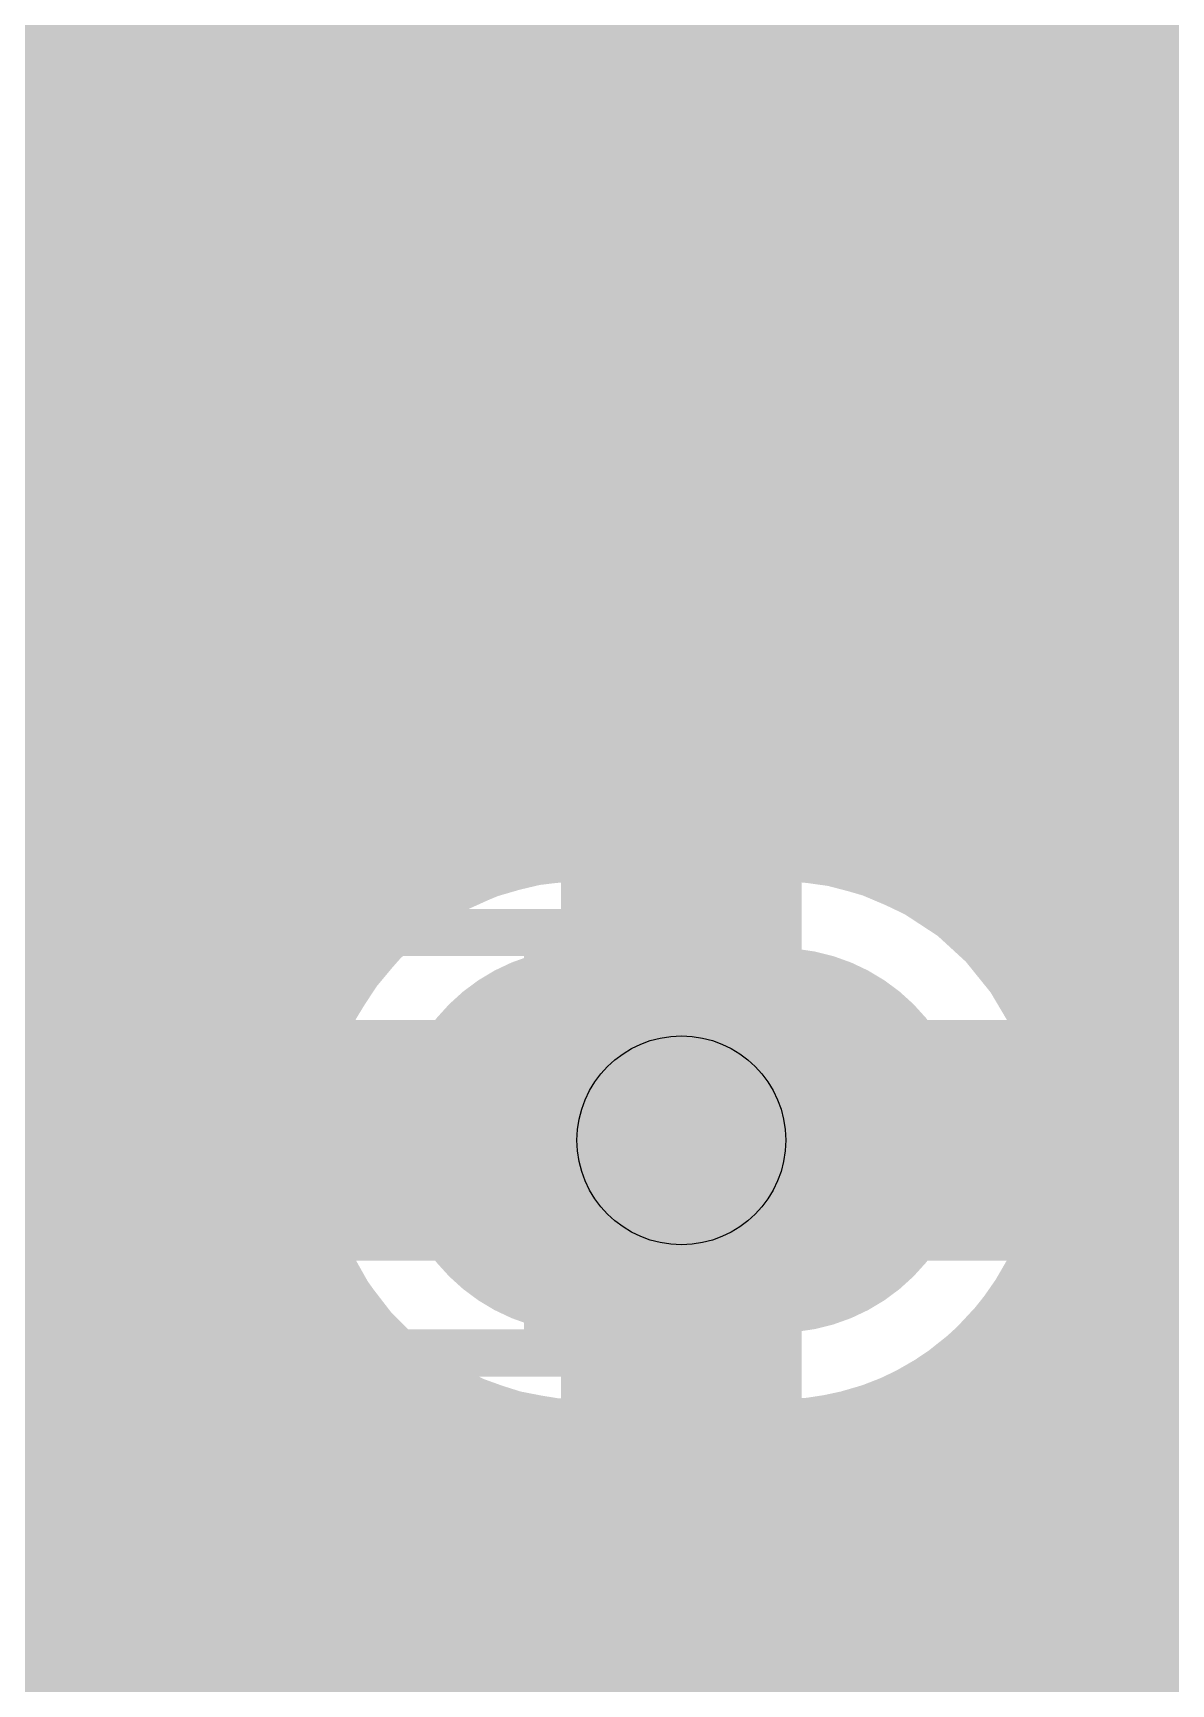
# Model space of a CAD drawing. Extents: x -0.06 to 2.31, y -0.06 to 2.06.
# Drawn here: x 1.4537 to 1.6903, y 1.0775 to 1.4207 of the extents above; entities that cross this region are included whole.
import ezdxf

# ---------------------------------------------------------------- set-up
doc = ezdxf.new("R2010")
doc.units = 0
for name, color, linetype in [('Bottom', 6, 'CONTINUOUS'), ('Drill_Bottom', 8, 'CONTINUOUS'), ('Drill_Top', 7, 'CONTINUOUS'), ('Top', 5, 'CONTINUOUS'), ('Top_Silk', 2, 'CONTINUOUS')]:
    doc.layers.add(name, color=color, linetype=linetype)

msp = doc.modelspace()

# ---------------------------------------------------------------- linework, layer by layer
at = {"layer": 'Bottom', "linetype": 'CONTINUOUS'}
for points, const_width in [([(1.0806, 1.4115), (1.7037, 1.4115)], 0.025), ([(1.1141, 1.3866), (1.7048, 1.3866)], 0.025), ([(1.1268, 1.3618), (1.7166, 1.3618)], 0.025), ([(1.13, 1.3369), (1.7559, 1.3369)], 0.025), ([(1.1247, 1.312), (1.7337, 1.312)], 0.025), ([(1.1088, 1.2872), (1.7128, 1.2872)], 0.025), ([(1.5885, 1.257), (1.5885, 1.124)], 0.05), ([(1.2033, 1.2623), (1.7062, 1.2623)], 0.025), ([(1.5387, 1.25), (1.548, 1.2538)], 0.025), ([(1.548, 1.2538), (1.5577, 1.2561)], 0.025), ([(1.5577, 1.2561), (1.5676, 1.257)], 0.025), ([(1.5676, 1.257), (1.6126, 1.2569)], 0.025), ([(1.6126, 1.2569), (1.6225, 1.2555)], 0.025), ([(1.6225, 1.2555), (1.6321, 1.2527)], 0.025), ([(1.6321, 1.2527), (1.6411, 1.2484)], 0.025), ([(1.5301, 1.2448), (1.5387, 1.25)], 0.025), ([(1.6411, 1.2484), (1.6495, 1.2429)], 0.025), ([(1.5224, 1.2385), (1.5301, 1.2448)], 0.025), ([(1.6495, 1.2429), (1.6568, 1.2362)], 0.025), ([(1.3571, 1.2374), (1.5189, 1.2374)], 0.025), ([(1.5158, 1.231), (1.5224, 1.2385)], 0.025), ([(1.6581, 1.2374), (1.7092, 1.2374)], 0.025), ([(1.6568, 1.2362), (1.6631, 1.2284)], 0.025), ([(1.5103, 1.2227), (1.5158, 1.231)], 0.025), ([(1.6631, 1.2284), (1.6682, 1.2198)], 0.025), ([(1.5061, 1.2136), (1.5103, 1.2227)], 0.025), ([(1.6682, 1.2198), (1.6719, 1.2105)], 0.025), ([(1.3731, 1.2126), (1.5033, 1.2126)], 0.025), ([(1.5034, 1.204), (1.5061, 1.2136)], 0.025), ([(1.6737, 1.2126), (1.7239, 1.2126)], 0.025), ([(1.6719, 1.2105), (1.6742, 1.2008)], 0.025), ([(1.502, 1.1905), (1.675, 1.1905)], 0.05), ([(1.5021, 1.1941), (1.5034, 1.204)], 0.025), ([(1.6742, 1.2008), (1.675, 1.1905)], 0.025), ([(1.5023, 1.1841), (1.5021, 1.1941)], 0.025), ([(1.675, 1.1905), (1.6742, 1.1805)], 0.025), ([(1.377, 1.1877), (1.4996, 1.1877)], 0.025), ([(1.6774, 1.1877), (1.713, 1.1877)], 0.025), ([(1.504, 1.1743), (1.5023, 1.1841)], 0.025), ([(1.6742, 1.1805), (1.672, 1.1708)], 0.025), ([(1.5072, 1.1648), (1.504, 1.1743)], 0.025), ([(1.672, 1.1708), (1.6683, 1.1615)], 0.025), ([(1.5117, 1.1559), (1.5072, 1.1648)], 0.025), ([(1.3763, 1.1628), (1.5055, 1.1628)], 0.025), ([(1.6683, 1.1615), (1.6633, 1.1529)], 0.025), ([(1.6715, 1.1628), (1.7062, 1.1628)], 0.025), ([(1.5175, 1.1478), (1.5117, 1.1559)], 0.025), ([(1.6633, 1.1529), (1.6571, 1.1451)], 0.025), ([(1.5245, 1.1406), (1.5175, 1.1478)], 0.025), ([(1.6571, 1.1451), (1.6497, 1.1383)], 0.025), ([(1.5325, 1.1346), (1.5245, 1.1406)], 0.025), ([(1.3896, 1.138), (1.5253, 1.138)], 0.025), ([(1.6497, 1.1383), (1.6414, 1.1327)], 0.025), ([(1.6518, 1.138), (1.7091, 1.138)], 0.025), ([(1.5413, 1.1298), (1.5325, 1.1346)], 0.025), ([(1.6414, 1.1327), (1.6324, 1.1284)], 0.025), ([(1.5507, 1.1264), (1.5413, 1.1298)], 0.025), ([(1.6324, 1.1284), (1.6228, 1.1256)], 0.025), ([(1.5605, 1.1245), (1.5507, 1.1264)], 0.025), ([(1.5685, 1.124), (1.5605, 1.1245)], 0.025), ([(1.581, 1.124), (1.5685, 1.124)], 0.025), ([(1.613, 1.1241), (1.581, 1.124)], 0.025), ([(1.6228, 1.1256), (1.613, 1.1241)], 0.025), ([(1.39, 1.1131), (1.7234, 1.1131)], 0.025), ([(1.39, 1.0882), (2.231, 1.0882)], 0.025), ([(1.546, 1.0635), (1.546, 0.8905)], 0.05)]:
    msp.add_lwpolyline(points, dxfattribs=dict(at, const_width=const_width))
for points, const_width in [([(1.5417, 1.2538, 1), (1.5542, 1.2538, 1), (1.5417, 1.2538, 1)], 0.0125), ([(1.5417, 1.2538, 1), (1.5542, 1.2538, 1), (1.5417, 1.2538, 1)], 0.0125), ([(1.5514, 1.2561, 1), (1.5639, 1.2561, 1), (1.5514, 1.2561, 1)], 0.0125), ([(1.5514, 1.2561, 1), (1.5639, 1.2561, 1), (1.5514, 1.2561, 1)], 0.0125), ([(1.5614, 1.257, 1), (1.5739, 1.257, 1), (1.5614, 1.257, 1)], 0.0125), ([(1.5614, 1.257, 1), (1.5739, 1.257, 1), (1.5614, 1.257, 1)], 0.0125), ([(1.6064, 1.2569, 1), (1.6189, 1.2569, 1), (1.6064, 1.2569, 1)], 0.0125), ([(1.6064, 1.2569, 1), (1.6189, 1.2569, 1), (1.6064, 1.2569, 1)], 0.0125), ([(1.6163, 1.2555, 1), (1.6288, 1.2555, 1), (1.6163, 1.2555, 1)], 0.0125), ([(1.6163, 1.2555, 1), (1.6288, 1.2555, 1), (1.6163, 1.2555, 1)], 0.0125), ([(1.6258, 1.2527, 1), (1.6383, 1.2527, 1), (1.6258, 1.2527, 1)], 0.0125), ([(1.6258, 1.2527, 1), (1.6383, 1.2527, 1), (1.6258, 1.2527, 1)], 0.0125), ([(1.5325, 1.25, 1), (1.545, 1.25, 1), (1.5325, 1.25, 1)], 0.0125), ([(1.5325, 1.25, 1), (1.545, 1.25, 1), (1.5325, 1.25, 1)], 0.0125), ([(1.6349, 1.2484, 1), (1.6474, 1.2484, 1), (1.6349, 1.2484, 1)], 0.0125), ([(1.6349, 1.2484, 1), (1.6474, 1.2484, 1), (1.6349, 1.2484, 1)], 0.0125), ([(1.5239, 1.2448, 1), (1.5364, 1.2448, 1), (1.5239, 1.2448, 1)], 0.0125), ([(1.5239, 1.2448, 1), (1.5364, 1.2448, 1), (1.5239, 1.2448, 1)], 0.0125), ([(1.6432, 1.2429, 1), (1.6557, 1.2429, 1), (1.6432, 1.2429, 1)], 0.0125), ([(1.6432, 1.2429, 1), (1.6557, 1.2429, 1), (1.6432, 1.2429, 1)], 0.0125), ([(1.5162, 1.2385, 1), (1.5287, 1.2385, 1), (1.5162, 1.2385, 1)], 0.0125), ([(1.5162, 1.2385, 1), (1.5287, 1.2385, 1), (1.5162, 1.2385, 1)], 0.0125), ([(1.6506, 1.2362, 1), (1.6631, 1.2362, 1), (1.6506, 1.2362, 1)], 0.0125), ([(1.6506, 1.2362, 1), (1.6631, 1.2362, 1), (1.6506, 1.2362, 1)], 0.0125), ([(1.5095, 1.231, 1), (1.522, 1.231, 1), (1.5095, 1.231, 1)], 0.0125), ([(1.5095, 1.231, 1), (1.522, 1.231, 1), (1.5095, 1.231, 1)], 0.0125), ([(1.6569, 1.2284, 1), (1.6694, 1.2284, 1), (1.6569, 1.2284, 1)], 0.0125), ([(1.6569, 1.2284, 1), (1.6694, 1.2284, 1), (1.6569, 1.2284, 1)], 0.0125), ([(1.5041, 1.2227, 1), (1.5166, 1.2227, 1), (1.5041, 1.2227, 1)], 0.0125), ([(1.5041, 1.2227, 1), (1.5166, 1.2227, 1), (1.5041, 1.2227, 1)], 0.0125), ([(1.662, 1.2198, 1), (1.6745, 1.2198, 1), (1.662, 1.2198, 1)], 0.0125), ([(1.662, 1.2198, 1), (1.6745, 1.2198, 1), (1.662, 1.2198, 1)], 0.0125), ([(1.5885, 1.1905, 1), (1.5485, 1.1905, 1), (1.5885, 1.1905, 1)], 0.04), ([(1.6285, 1.1905, 1), (1.5885, 1.1905, 1), (1.6285, 1.1905, 1)], 0.04), ([(1.4999, 1.2136, 1), (1.5124, 1.2136, 1), (1.4999, 1.2136, 1)], 0.0125), ([(1.4999, 1.2136, 1), (1.5124, 1.2136, 1), (1.4999, 1.2136, 1)], 0.0125), ([(1.6657, 1.2105, 1), (1.6782, 1.2105, 1), (1.6657, 1.2105, 1)], 0.0125), ([(1.6657, 1.2105, 1), (1.6782, 1.2105, 1), (1.6657, 1.2105, 1)], 0.0125), ([(1.4971, 1.204, 1), (1.5096, 1.204, 1), (1.4971, 1.204, 1)], 0.0125), ([(1.4971, 1.204, 1), (1.5096, 1.204, 1), (1.4971, 1.204, 1)], 0.0125), ([(1.6679, 1.2008, 1), (1.6804, 1.2008, 1), (1.6679, 1.2008, 1)], 0.0125), ([(1.6679, 1.2008, 1), (1.6804, 1.2008, 1), (1.6679, 1.2008, 1)], 0.0125), ([(1.4958, 1.1941, 1), (1.5083, 1.1941, 1), (1.4958, 1.1941, 1)], 0.0125), ([(1.4958, 1.1941, 1), (1.5083, 1.1941, 1), (1.4958, 1.1941, 1)], 0.0125), ([(1.6687, 1.1905, 1), (1.6812, 1.1905, 1), (1.6687, 1.1905, 1)], 0.0125), ([(1.6687, 1.1905, 1), (1.6812, 1.1905, 1), (1.6687, 1.1905, 1)], 0.0125), ([(1.4961, 1.1841, 1), (1.5086, 1.1841, 1), (1.4961, 1.1841, 1)], 0.0125), ([(1.4961, 1.1841, 1), (1.5086, 1.1841, 1), (1.4961, 1.1841, 1)], 0.0125), ([(1.668, 1.1805, 1), (1.6805, 1.1805, 1), (1.668, 1.1805, 1)], 0.0125), ([(1.668, 1.1805, 1), (1.6805, 1.1805, 1), (1.668, 1.1805, 1)], 0.0125), ([(1.4978, 1.1743, 1), (1.5103, 1.1743, 1), (1.4978, 1.1743, 1)], 0.0125), ([(1.4978, 1.1743, 1), (1.5103, 1.1743, 1), (1.4978, 1.1743, 1)], 0.0125), ([(1.6658, 1.1708, 1), (1.6783, 1.1708, 1), (1.6658, 1.1708, 1)], 0.0125), ([(1.6658, 1.1708, 1), (1.6783, 1.1708, 1), (1.6658, 1.1708, 1)], 0.0125), ([(1.5009, 1.1648, 1), (1.5134, 1.1648, 1), (1.5009, 1.1648, 1)], 0.0125), ([(1.5009, 1.1648, 1), (1.5134, 1.1648, 1), (1.5009, 1.1648, 1)], 0.0125), ([(1.6621, 1.1615, 1), (1.6746, 1.1615, 1), (1.6621, 1.1615, 1)], 0.0125), ([(1.6621, 1.1615, 1), (1.6746, 1.1615, 1), (1.6621, 1.1615, 1)], 0.0125), ([(1.5055, 1.1559, 1), (1.518, 1.1559, 1), (1.5055, 1.1559, 1)], 0.0125), ([(1.5055, 1.1559, 1), (1.518, 1.1559, 1), (1.5055, 1.1559, 1)], 0.0125), ([(1.6571, 1.1529, 1), (1.6696, 1.1529, 1), (1.6571, 1.1529, 1)], 0.0125), ([(1.6571, 1.1529, 1), (1.6696, 1.1529, 1), (1.6571, 1.1529, 1)], 0.0125), ([(1.5113, 1.1478, 1), (1.5238, 1.1478, 1), (1.5113, 1.1478, 1)], 0.0125), ([(1.5113, 1.1478, 1), (1.5238, 1.1478, 1), (1.5113, 1.1478, 1)], 0.0125), ([(1.6508, 1.1451, 1), (1.6633, 1.1451, 1), (1.6508, 1.1451, 1)], 0.0125), ([(1.6508, 1.1451, 1), (1.6633, 1.1451, 1), (1.6508, 1.1451, 1)], 0.0125), ([(1.5183, 1.1406, 1), (1.5308, 1.1406, 1), (1.5183, 1.1406, 1)], 0.0125), ([(1.5183, 1.1406, 1), (1.5308, 1.1406, 1), (1.5183, 1.1406, 1)], 0.0125), ([(1.6435, 1.1383, 1), (1.656, 1.1383, 1), (1.6435, 1.1383, 1)], 0.0125), ([(1.6435, 1.1383, 1), (1.656, 1.1383, 1), (1.6435, 1.1383, 1)], 0.0125), ([(1.5262, 1.1346, 1), (1.5387, 1.1346, 1), (1.5262, 1.1346, 1)], 0.0125), ([(1.5262, 1.1346, 1), (1.5387, 1.1346, 1), (1.5262, 1.1346, 1)], 0.0125), ([(1.6352, 1.1327, 1), (1.6477, 1.1327, 1), (1.6352, 1.1327, 1)], 0.0125), ([(1.6352, 1.1327, 1), (1.6477, 1.1327, 1), (1.6352, 1.1327, 1)], 0.0125), ([(1.535, 1.1298, 1), (1.5475, 1.1298, 1), (1.535, 1.1298, 1)], 0.0125), ([(1.535, 1.1298, 1), (1.5475, 1.1298, 1), (1.535, 1.1298, 1)], 0.0125), ([(1.6262, 1.1284, 1), (1.6387, 1.1284, 1), (1.6262, 1.1284, 1)], 0.0125), ([(1.6262, 1.1284, 1), (1.6387, 1.1284, 1), (1.6262, 1.1284, 1)], 0.0125), ([(1.5444, 1.1264, 1), (1.5569, 1.1264, 1), (1.5444, 1.1264, 1)], 0.0125), ([(1.5444, 1.1264, 1), (1.5569, 1.1264, 1), (1.5444, 1.1264, 1)], 0.0125), ([(1.5542, 1.1245, 1), (1.5667, 1.1245, 1), (1.5542, 1.1245, 1)], 0.0125), ([(1.5542, 1.1245, 1), (1.5667, 1.1245, 1), (1.5542, 1.1245, 1)], 0.0125), ([(1.5622, 1.124, 1), (1.5747, 1.124, 1), (1.5622, 1.124, 1)], 0.0125), ([(1.5622, 1.124, 1), (1.5747, 1.124, 1), (1.5622, 1.124, 1)], 0.0125), ([(1.5747, 1.124, 1), (1.5872, 1.124, 1), (1.5747, 1.124, 1)], 0.0125), ([(1.5747, 1.124, 1), (1.5872, 1.124, 1), (1.5747, 1.124, 1)], 0.0125), ([(1.6067, 1.1241, 1), (1.6192, 1.1241, 1), (1.6067, 1.1241, 1)], 0.0125), ([(1.6067, 1.1241, 1), (1.6192, 1.1241, 1), (1.6067, 1.1241, 1)], 0.0125), ([(1.6166, 1.1256, 1), (1.6291, 1.1256, 1), (1.6166, 1.1256, 1)], 0.0125), ([(1.6166, 1.1256, 1), (1.6291, 1.1256, 1), (1.6166, 1.1256, 1)], 0.0125)]:
    msp.add_lwpolyline(points, format="xyb", dxfattribs=dict(at, const_width=const_width))
at = {"layer": 'Bottom'}
msp.add_solid([(1.5685, 1.2305), (1.6085, 1.2305), (1.5685, 1.1505), (1.6085, 1.1505)], dxfattribs=at)
at = {"layer": 'Drill_Bottom'}
msp.add_circle((1.5885, 1.1905), 0.0217, dxfattribs=at)
at = {"layer": 'Drill_Top'}
msp.add_circle((1.5885, 1.1905), 0.0217, dxfattribs=at)
at = {"layer": 'Top', "linetype": 'CONTINUOUS'}
for points, const_width in [([(1.0806, 1.4115), (1.7037, 1.4115)], 0.025), ([(1.1141, 1.3866), (1.7048, 1.3866)], 0.025), ([(1.1268, 1.3618), (1.7166, 1.3618)], 0.025), ([(1.1255, 1.3575), (1.6473, 1.3574)], 0.025), ([(1.6473, 1.3574), (1.6537, 1.3564)], 0.025), ([(1.6537, 1.3564), (1.6599, 1.3543)], 0.025), ([(1.6599, 1.3543), (1.6657, 1.3514)], 0.025), ([(1.6657, 1.3514), (1.671, 1.3476)], 0.025), ([(1.671, 1.3476), (1.7153, 1.3033)], 0.025), ([(1.6843, 1.3369), (1.751, 1.3369)], 0.025), ([(1.644, 1.316), (1.075, 1.316)], 0.03), ([(1.686, 1.274), (1.644, 1.316)], 0.03), ([(1.6268, 1.2745), (1.1846, 1.2745)], 0.025), ([(1.639, 1.2623), (1.6268, 1.2745)], 0.025), ([(1.686, 1.207), (1.686, 1.274)], 0.03), ([(1.5885, 1.257), (1.5885, 1.124)], 0.05), ([(1.2033, 1.2623), (1.6365, 1.2623)], 0.025), ([(1.6445, 1.2464), (1.639, 1.2623)], 0.025), ([(1.5456, 1.2529), (1.5552, 1.2557)], 0.025), ([(1.5552, 1.2557), (1.5651, 1.2569)], 0.025), ([(1.5651, 1.2569), (1.6101, 1.257)], 0.025), ([(1.6101, 1.257), (1.6201, 1.256)], 0.025), ([(1.6201, 1.256), (1.6297, 1.2535)], 0.025), ([(1.5365, 1.2488), (1.5456, 1.2529)], 0.025), ([(1.6297, 1.2535), (1.6389, 1.2496)], 0.025), ([(1.5281, 1.2433), (1.5365, 1.2488)], 0.025), ([(1.6389, 1.2496), (1.6445, 1.2464)], 0.025), ([(1.5207, 1.2367), (1.5281, 1.2433)], 0.025), ([(1.3571, 1.2374), (1.5189, 1.2374)], 0.025), ([(1.5143, 1.229), (1.5207, 1.2367)], 0.025), ([(1.5091, 1.2205), (1.5143, 1.229)], 0.025), ([(1.5053, 1.2112), (1.5091, 1.2205)], 0.025), ([(1.3731, 1.2126), (1.5033, 1.2126)], 0.025), ([(1.5029, 1.2015), (1.5053, 1.2112)], 0.025), ([(1.735, 1.158), (1.686, 1.207)], 0.03), ([(1.502, 1.1905), (1.5885, 1.1905)], 0.05), ([(1.502, 1.1916), (1.5029, 1.2015)], 0.025), ([(1.5026, 1.1816), (1.502, 1.1916)], 0.025), ([(1.377, 1.1877), (1.4996, 1.1877)], 0.025), ([(1.5047, 1.1718), (1.5026, 1.1816)], 0.025), ([(1.5082, 1.1625), (1.5047, 1.1718)], 0.025), ([(1.6697, 1.1646), (1.666, 1.1571)], 0.025), ([(1.7057, 1.1287), (1.6697, 1.1646)], 0.025), ([(1.3712, 1.1628), (1.5055, 1.1628)], 0.025), ([(1.5131, 1.1538), (1.5082, 1.1625)], 0.025), ([(1.666, 1.1571), (1.6603, 1.1489)], 0.025), ([(1.5192, 1.1459), (1.5131, 1.1538)], 0.025), ([(1.6603, 1.1489), (1.6535, 1.1416)], 0.025), ([(1.5264, 1.139), (1.5192, 1.1459)], 0.025), ([(1.6535, 1.1416), (1.6457, 1.1354)], 0.025), ([(1.3519, 1.138), (1.5253, 1.138)], 0.025), ([(1.5346, 1.1333), (1.5264, 1.139)], 0.025), ([(1.6518, 1.138), (1.6939, 1.138)], 0.025), ([(1.6457, 1.1354), (1.637, 1.1304)], 0.025), ([(1.5436, 1.1288), (1.5346, 1.1333)], 0.025), ([(1.637, 1.1304), (1.6277, 1.1268)], 0.025), ([(1.5531, 1.1258), (1.5436, 1.1288)], 0.025), ([(1.6277, 1.1268), (1.6179, 1.1247)], 0.025), ([(1.563, 1.1242), (1.5531, 1.1258)], 0.025), ([(1.6085, 1.124), (1.563, 1.1242)], 0.025), ([(1.6179, 1.1247), (1.6085, 1.124)], 0.025), ([(1.1771, 1.1131), (1.7234, 1.1131)], 0.025), ([(0.6944, 1.0882), (2.2265, 1.0882)], 0.025), ([(1.546, 1.0635), (1.546, 0.8905)], 0.05)]:
    msp.add_lwpolyline(points, dxfattribs=dict(at, const_width=const_width))
for points, const_width in [([(1.641, 1.3574, 1), (1.6535, 1.3574, 1), (1.641, 1.3574, 1)], 0.0125), ([(1.641, 1.3574, 1), (1.6535, 1.3574, 1), (1.641, 1.3574, 1)], 0.0125), ([(1.6474, 1.3564, 1), (1.6599, 1.3564, 1), (1.6474, 1.3564, 1)], 0.0125), ([(1.6474, 1.3564, 1), (1.6599, 1.3564, 1), (1.6474, 1.3564, 1)], 0.0125), ([(1.6536, 1.3543, 1), (1.6661, 1.3543, 1), (1.6536, 1.3543, 1)], 0.0125), ([(1.6536, 1.3543, 1), (1.6661, 1.3543, 1), (1.6536, 1.3543, 1)], 0.0125), ([(1.6594, 1.3514, 1), (1.6719, 1.3514, 1), (1.6594, 1.3514, 1)], 0.0125), ([(1.6594, 1.3514, 1), (1.6719, 1.3514, 1), (1.6594, 1.3514, 1)], 0.0125), ([(1.6647, 1.3476, 1), (1.6772, 1.3476, 1), (1.6647, 1.3476, 1)], 0.0125), ([(1.6647, 1.3476, 1), (1.6772, 1.3476, 1), (1.6647, 1.3476, 1)], 0.0125), ([(1.6365, 1.316, 1), (1.6515, 1.316, 1), (1.6365, 1.316, 1)], 0.015), ([(1.6365, 1.316, 1), (1.6515, 1.316, 1), (1.6365, 1.316, 1)], 0.015), ([(1.6205, 1.2745, 1), (1.633, 1.2745, 1), (1.6205, 1.2745, 1)], 0.0125), ([(1.6205, 1.2745, 1), (1.633, 1.2745, 1), (1.6205, 1.2745, 1)], 0.0125), ([(1.6785, 1.274, 1), (1.6935, 1.274, 1), (1.6785, 1.274, 1)], 0.015), ([(1.6785, 1.274, 1), (1.6935, 1.274, 1), (1.6785, 1.274, 1)], 0.015), ([(1.6327, 1.2623, 1), (1.6452, 1.2623, 1), (1.6327, 1.2623, 1)], 0.0125), ([(1.6327, 1.2623, 1), (1.6452, 1.2623, 1), (1.6327, 1.2623, 1)], 0.0125), ([(1.549, 1.2557, 1), (1.5615, 1.2557, 1), (1.549, 1.2557, 1)], 0.0125), ([(1.549, 1.2557, 1), (1.5615, 1.2557, 1), (1.549, 1.2557, 1)], 0.0125), ([(1.5589, 1.2569, 1), (1.5714, 1.2569, 1), (1.5589, 1.2569, 1)], 0.0125), ([(1.5589, 1.2569, 1), (1.5714, 1.2569, 1), (1.5589, 1.2569, 1)], 0.0125), ([(1.6039, 1.257, 1), (1.6164, 1.257, 1), (1.6039, 1.257, 1)], 0.0125), ([(1.6039, 1.257, 1), (1.6164, 1.257, 1), (1.6039, 1.257, 1)], 0.0125), ([(1.6138, 1.256, 1), (1.6263, 1.256, 1), (1.6138, 1.256, 1)], 0.0125), ([(1.6138, 1.256, 1), (1.6263, 1.256, 1), (1.6138, 1.256, 1)], 0.0125), ([(1.5394, 1.2529, 1), (1.5519, 1.2529, 1), (1.5394, 1.2529, 1)], 0.0125), ([(1.5394, 1.2529, 1), (1.5519, 1.2529, 1), (1.5394, 1.2529, 1)], 0.0125), ([(1.6235, 1.2535, 1), (1.636, 1.2535, 1), (1.6235, 1.2535, 1)], 0.0125), ([(1.6235, 1.2535, 1), (1.636, 1.2535, 1), (1.6235, 1.2535, 1)], 0.0125), ([(1.5303, 1.2488, 1), (1.5428, 1.2488, 1), (1.5303, 1.2488, 1)], 0.0125), ([(1.5303, 1.2488, 1), (1.5428, 1.2488, 1), (1.5303, 1.2488, 1)], 0.0125), ([(1.6327, 1.2496, 1), (1.6452, 1.2496, 1), (1.6327, 1.2496, 1)], 0.0125), ([(1.6327, 1.2496, 1), (1.6452, 1.2496, 1), (1.6327, 1.2496, 1)], 0.0125), ([(1.6383, 1.2464, 1), (1.6508, 1.2464, 1), (1.6383, 1.2464, 1)], 0.0125), ([(1.6383, 1.2464, 1), (1.6508, 1.2464, 1), (1.6383, 1.2464, 1)], 0.0125), ([(1.5219, 1.2433, 1), (1.5344, 1.2433, 1), (1.5219, 1.2433, 1)], 0.0125), ([(1.5219, 1.2433, 1), (1.5344, 1.2433, 1), (1.5219, 1.2433, 1)], 0.0125), ([(1.5144, 1.2367, 1), (1.5269, 1.2367, 1), (1.5144, 1.2367, 1)], 0.0125), ([(1.5144, 1.2367, 1), (1.5269, 1.2367, 1), (1.5144, 1.2367, 1)], 0.0125), ([(1.508, 1.229, 1), (1.5205, 1.229, 1), (1.508, 1.229, 1)], 0.0125), ([(1.508, 1.229, 1), (1.5205, 1.229, 1), (1.508, 1.229, 1)], 0.0125), ([(1.5029, 1.2205, 1), (1.5154, 1.2205, 1), (1.5029, 1.2205, 1)], 0.0125), ([(1.5029, 1.2205, 1), (1.5154, 1.2205, 1), (1.5029, 1.2205, 1)], 0.0125), ([(1.5885, 1.1905, 1), (1.5485, 1.1905, 1), (1.5885, 1.1905, 1)], 0.04), ([(1.6285, 1.1905, 1), (1.5885, 1.1905, 1), (1.6285, 1.1905, 1)], 0.04), ([(1.4991, 1.2112, 1), (1.5116, 1.2112, 1), (1.4991, 1.2112, 1)], 0.0125), ([(1.4991, 1.2112, 1), (1.5116, 1.2112, 1), (1.4991, 1.2112, 1)], 0.0125), ([(1.6785, 1.207, 1), (1.6935, 1.207, 1), (1.6785, 1.207, 1)], 0.015), ([(1.6785, 1.207, 1), (1.6935, 1.207, 1), (1.6785, 1.207, 1)], 0.015), ([(1.4967, 1.2015, 1), (1.5092, 1.2015, 1), (1.4967, 1.2015, 1)], 0.0125), ([(1.4967, 1.2015, 1), (1.5092, 1.2015, 1), (1.4967, 1.2015, 1)], 0.0125), ([(1.4958, 1.1916, 1), (1.5083, 1.1916, 1), (1.4958, 1.1916, 1)], 0.0125), ([(1.4958, 1.1916, 1), (1.5083, 1.1916, 1), (1.4958, 1.1916, 1)], 0.0125), ([(1.4963, 1.1816, 1), (1.5088, 1.1816, 1), (1.4963, 1.1816, 1)], 0.0125), ([(1.4963, 1.1816, 1), (1.5088, 1.1816, 1), (1.4963, 1.1816, 1)], 0.0125), ([(1.4984, 1.1718, 1), (1.5109, 1.1718, 1), (1.4984, 1.1718, 1)], 0.0125), ([(1.4984, 1.1718, 1), (1.5109, 1.1718, 1), (1.4984, 1.1718, 1)], 0.0125), ([(1.6635, 1.1646, 1), (1.676, 1.1646, 1), (1.6635, 1.1646, 1)], 0.0125), ([(1.6635, 1.1646, 1), (1.676, 1.1646, 1), (1.6635, 1.1646, 1)], 0.0125), ([(1.5019, 1.1625, 1), (1.5144, 1.1625, 1), (1.5019, 1.1625, 1)], 0.0125), ([(1.5019, 1.1625, 1), (1.5144, 1.1625, 1), (1.5019, 1.1625, 1)], 0.0125), ([(1.6597, 1.1571, 1), (1.6722, 1.1571, 1), (1.6597, 1.1571, 1)], 0.0125), ([(1.6597, 1.1571, 1), (1.6722, 1.1571, 1), (1.6597, 1.1571, 1)], 0.0125), ([(1.5068, 1.1538, 1), (1.5193, 1.1538, 1), (1.5068, 1.1538, 1)], 0.0125), ([(1.5068, 1.1538, 1), (1.5193, 1.1538, 1), (1.5068, 1.1538, 1)], 0.0125), ([(1.6541, 1.1489, 1), (1.6666, 1.1489, 1), (1.6541, 1.1489, 1)], 0.0125), ([(1.6541, 1.1489, 1), (1.6666, 1.1489, 1), (1.6541, 1.1489, 1)], 0.0125), ([(1.5129, 1.1459, 1), (1.5254, 1.1459, 1), (1.5129, 1.1459, 1)], 0.0125), ([(1.5129, 1.1459, 1), (1.5254, 1.1459, 1), (1.5129, 1.1459, 1)], 0.0125), ([(1.6473, 1.1416, 1), (1.6598, 1.1416, 1), (1.6473, 1.1416, 1)], 0.0125), ([(1.6473, 1.1416, 1), (1.6598, 1.1416, 1), (1.6473, 1.1416, 1)], 0.0125), ([(1.5202, 1.139, 1), (1.5327, 1.139, 1), (1.5202, 1.139, 1)], 0.0125), ([(1.5202, 1.139, 1), (1.5327, 1.139, 1), (1.5202, 1.139, 1)], 0.0125), ([(1.6394, 1.1354, 1), (1.6519, 1.1354, 1), (1.6394, 1.1354, 1)], 0.0125), ([(1.6394, 1.1354, 1), (1.6519, 1.1354, 1), (1.6394, 1.1354, 1)], 0.0125), ([(1.5284, 1.1333, 1), (1.5409, 1.1333, 1), (1.5284, 1.1333, 1)], 0.0125), ([(1.5284, 1.1333, 1), (1.5409, 1.1333, 1), (1.5284, 1.1333, 1)], 0.0125), ([(1.6308, 1.1304, 1), (1.6433, 1.1304, 1), (1.6308, 1.1304, 1)], 0.0125), ([(1.6308, 1.1304, 1), (1.6433, 1.1304, 1), (1.6308, 1.1304, 1)], 0.0125), ([(1.5373, 1.1288, 1), (1.5498, 1.1288, 1), (1.5373, 1.1288, 1)], 0.0125), ([(1.5373, 1.1288, 1), (1.5498, 1.1288, 1), (1.5373, 1.1288, 1)], 0.0125), ([(1.6214, 1.1268, 1), (1.6339, 1.1268, 1), (1.6214, 1.1268, 1)], 0.0125), ([(1.6214, 1.1268, 1), (1.6339, 1.1268, 1), (1.6214, 1.1268, 1)], 0.0125), ([(1.5468, 1.1258, 1), (1.5593, 1.1258, 1), (1.5468, 1.1258, 1)], 0.0125), ([(1.5468, 1.1258, 1), (1.5593, 1.1258, 1), (1.5468, 1.1258, 1)], 0.0125), ([(1.5567, 1.1242, 1), (1.5692, 1.1242, 1), (1.5567, 1.1242, 1)], 0.0125), ([(1.5567, 1.1242, 1), (1.5692, 1.1242, 1), (1.5567, 1.1242, 1)], 0.0125), ([(1.6022, 1.124, 1), (1.6147, 1.124, 1), (1.6022, 1.124, 1)], 0.0125), ([(1.6022, 1.124, 1), (1.6147, 1.124, 1), (1.6022, 1.124, 1)], 0.0125), ([(1.6117, 1.1247, 1), (1.6242, 1.1247, 1), (1.6117, 1.1247, 1)], 0.0125), ([(1.6117, 1.1247, 1), (1.6242, 1.1247, 1), (1.6117, 1.1247, 1)], 0.0125)]:
    msp.add_lwpolyline(points, format="xyb", dxfattribs=dict(at, const_width=const_width))
at = {"layer": 'Top'}
msp.add_solid([(1.5685, 1.2305), (1.6085, 1.2305), (1.5685, 1.1505), (1.6085, 1.1505)], dxfattribs=at)
at = {"layer": 'Top_Silk', "linetype": 'CONTINUOUS'}
for points, const_width in [([(1.596, 1.027), (1.596, 1.6269)], 0.0098), ([(1.4579, 1.3146), (1.4508, 1.3123), (1.4484, 1.3075)], 0.0077), ([(1.4484, 1.286), (1.4532, 1.2908), (1.4603, 1.2931), (1.4699, 1.2955), (1.4747, 1.2979), (1.4771, 1.3027), (1.4771, 1.3075), (1.4747, 1.3123), (1.4675, 1.3146), (1.4579, 1.3146)], 0.0077), ([(1.4484, 1.3027), (1.4508, 1.2979), (1.4556, 1.2955), (1.4651, 1.2931), (1.4723, 1.2908), (1.4771, 1.286), (1.4794, 1.2812), (1.4794, 1.274), (1.4771, 1.2693), (1.4747, 1.2668), (1.4675, 1.2645), (1.4579, 1.2645), (1.4508, 1.2668), (1.4484, 1.2693)], 0.0077), ([(1.317, 1.2337), (1.5607, 1.2337), (1.5607, 1.1463), (1.317, 1.1463), (1.317, 1.2337)], 0.0098), ([(1.5597, 1.1903), (1.5877, 1.1903)], 0.0098)]:
    msp.add_lwpolyline(points, dxfattribs=dict(at, const_width=const_width))
for points, const_width in [([(1.456, 1.3146, 1), (1.4599, 1.3146, 1), (1.456, 1.3146, 1)], 0.0039), ([(1.5573, 1.1903, 1), (1.5622, 1.1903, 1), (1.5573, 1.1903, 1)], 0.0049), ([(1.5853, 1.1903, 1), (1.5902, 1.1903, 1), (1.5853, 1.1903, 1)], 0.0049)]:
    msp.add_lwpolyline(points, format="xyb", dxfattribs=dict(at, const_width=const_width))

doc.saveas('drawing.dxf')
